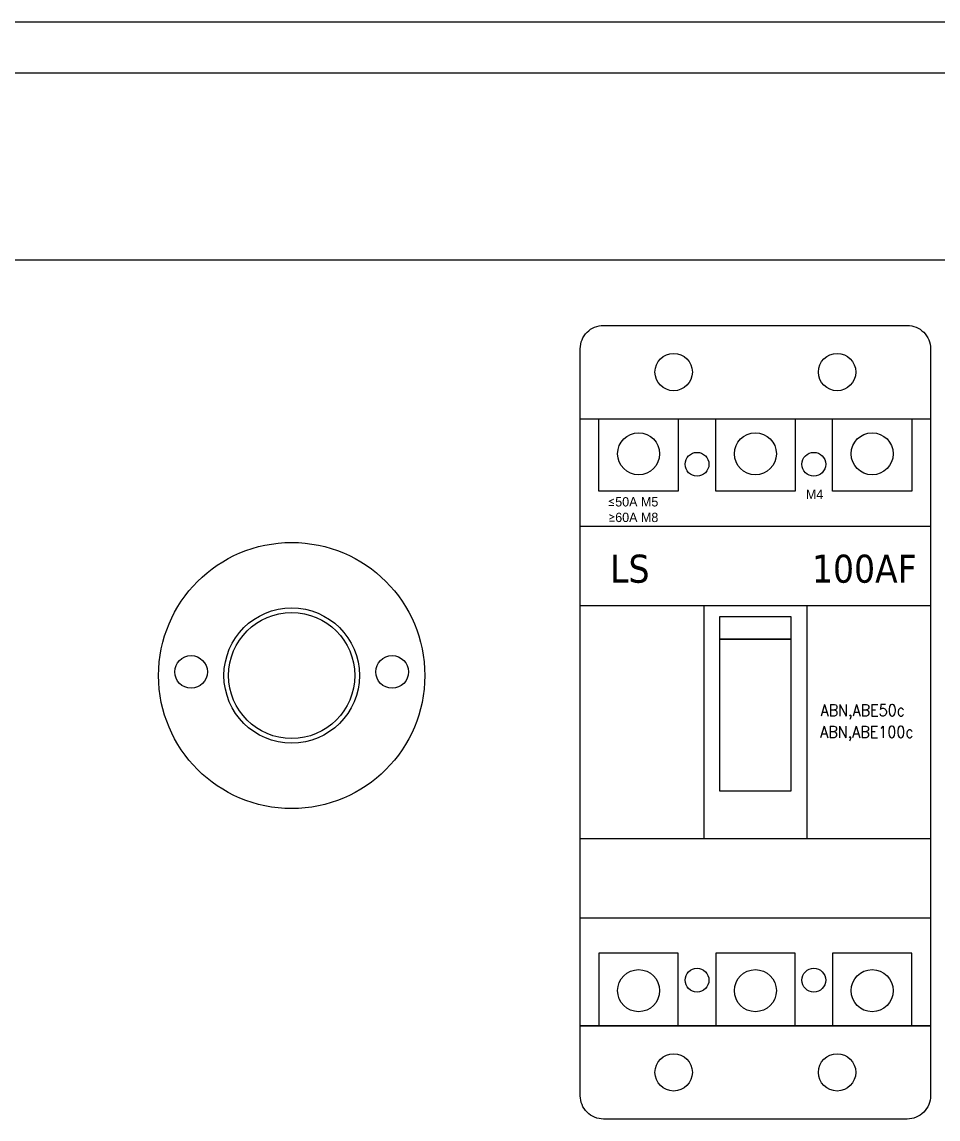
# Model space of a CAD drawing. Header units: millimetres. Extents: x -208796 to -83323, y 30910 to 103951.
# Drawn here: x -100233.3 to -100037.1, y 39790.4 to 40025.4 of the extents above; entities that cross this region are included whole.
import ezdxf

# ---------------------------------------------------------------- set-up
doc = ezdxf.new("R2010")
doc.units = ezdxf.units.MM
doc.header["$LTSCALE"] = 3
doc.layers.add('@.VISIBLE', color=7, linetype='Continuous')
doc.layers.add('TEXT', color=7, linetype='Continuous')
doc.styles.add('HW_Standard', font='complex.shx', dxfattribs={"width": 0.9})
doc.styles.add('STYLE1', font='', dxfattribs={"height": 20})
doc.styles.add('Tahoma (Input Text)', font='tahoma.ttf')
doc.styles.get('STYLE1').set_extended_font_data('.VnTeknicalH')

# ---------------------------------------------------------------- blocks, each defined once
blk = doc.blocks.new('*U134')
for p, q in [((1104.45, -3300.06), (1104.45, -3295.25)), ((1104.45, -3295.25), (1119.7, -3295.25)), ((1104.45, -3295.25), (1119.7, -3295.25)), ((1104.45, -3332.63), (1104.45, -3295.25)), ((1119.7, -3295.25), (1119.7, -3300.06)), ((1119.7, -3295.25), (1119.7, -3332.63)), ((1119.7, -3300.06), (1104.45, -3300.06)), ((1119.7, -3332.63), (1104.45, -3332.63))]:
    blk.add_line(p, q)
for points in [[(1074.58, -3252.87), (1149.58, -3252.87), (1149.58, -3382.87), (1074.58, -3382.87)], [(1074.58, -3275.87), (1149.58, -3275.87), (1149.58, -3359.87), (1074.58, -3359.87)]]:
    blk.add_lwpolyline(points, close=True)
at = {"color": 3}
blk.add_lwpolyline([(1074.58, -3292.87), (1149.58, -3292.87), (1149.58, -3342.87), (1074.58, -3342.87)], close=True, dxfattribs=at)
for centre in [(1099.58, -3262.62), (1124.58, -3262.62), (1099.58, -3373.12), (1124.58, -3373.12)]:
    blk.add_circle(centre, 2.55, dxfattribs=at)
at = {"layer": 'TEXT'}
for p, q in [((1101.08, -3342.87), (1101.08, -3292.87)), ((1123.08, -3292.87), (1123.08, -3342.87)), ((1104.45, -3295.25), (1119.7, -3295.25)), ((1104.45, -3332.63), (1104.45, -3295.25)), ((1119.7, -3295.25), (1119.7, -3332.63)), ((1104.45, -3300.06), (1119.7, -3300.06)), ((1119.7, -3332.63), (1104.45, -3332.63))]:
    blk.add_line(p, q, dxfattribs=at)
at = {"layer": 'TEXT', "color": 1}
for points in [[(1078.58, -3252.87), (1095.58, -3252.87), (1095.58, -3268.37), (1078.58, -3268.37)], [(1103.58, -3252.87), (1120.58, -3252.87), (1120.58, -3268.37), (1103.58, -3268.37)], [(1128.58, -3252.87), (1145.58, -3252.87), (1145.58, -3268.37), (1128.58, -3268.37)], [(1078.58, -3382.87), (1095.58, -3382.87), (1095.58, -3367.37), (1078.58, -3367.37)], [(1103.58, -3382.87), (1120.58, -3382.87), (1120.58, -3367.37), (1103.58, -3367.37)], [(1128.58, -3382.87), (1145.58, -3382.87), (1145.58, -3367.37), (1128.58, -3367.37)]]:
    blk.add_lwpolyline(points, close=True, dxfattribs=at)
for centre in [(1087.08, -3260.37), (1112.08, -3260.37), (1137.08, -3260.37), (1087.08, -3375.37), (1112.08, -3375.37), (1137.08, -3375.37)]:
    blk.add_circle(centre, 4.5, dxfattribs=at)
at = {"color": 251, "style": 'HW_Standard', "width": 0.9}
for s, p in [('ABN,ABE50c', (1126.04, -3316.54)), ('ABN,ABE100c', (1125.96, -3321.2))]:
    blk.add_text(s, height=2.5, dxfattribs=at).set_placement(p)
at = {"color": 251, "insert": (1122.89, -3268.06), "char_height": 2, "attachment_point": 1, "style": 'STYLE1'}
blk.add_mtext_dynamic_manual_height_columns('M4', width=27.7918, gutter_width=7.5, heights=[0], dxfattribs=at)
at = {"color": 7, "insert": (1080.52, -3269.66), "char_height": 2, "attachment_point": 1, "style": 'STYLE1'}
blk.add_mtext_dynamic_manual_height_columns('{\\fCandara|b0|i0|c0|p34;\\C256;≤}50A M5\\P{\\fCandara|b0|i0|c0|p34;\\C256;≥}60A M8', width=27.7918, gutter_width=7.5, heights=[0], dxfattribs=at)
at = {"layer": 'TEXT', "char_height": 6, "attachment_point": 1, "style": 'Tahoma (Input Text)'}
for s, insert in [('LS', (1080.98, -3281.98)), ('100AF', (1124.2, -3281.98))]:
    blk.add_mtext_dynamic_manual_height_columns(s, width=11.0147, gutter_width=1, heights=[0], dxfattribs=dict(at, insert=insert))
blk = doc.blocks.new('*U135')
at = {"layer": '@.VISIBLE'}
for p, q in [((0, 75), (0, 0)), ((130, 75), (130, 0))]:
    blk.add_line(p, q, dxfattribs=at)
blk.add_lwpolyline([(150, 70), (150, 5, -0.414214), (145, 0), (-15, 0, -0.414214), (-20, 5), (-20, 70, -0.414214), (-15, 75), (145, 75, -0.414214)], format="xyb", close=True, dxfattribs=at)
at = {"layer": '@.VISIBLE', "color": 2}
for centre in [(-10, 55), (140, 55), (-10, 20), (140, 20)]:
    blk.add_circle(centre, 4, dxfattribs=at)

msp = doc.modelspace()

# ---------------------------------------------------------------- linework, layer by layer
msp.add_lwpolyline([(-100441.8, 39974.42), (-99998.8, 39974.42), (-99998.8, 40014.42), (-100441.8, 40014.42)], close=True)
for centre, radius in [((-100175.54, 39885.38), 28.5), ((-100175.54, 39885.38), 14.5), ((-100175.54, 39885.38), 13.5), ((-100197.08, 39886.15), 3.5), ((-100154.04, 39886.15), 3.5)]:
    msp.add_circle(centre, radius)
at = {"layer": '@.VISIBLE', "color": 151}
msp.add_line((-100441.8, 40025.38), (-99958.8, 40025.38), dxfattribs=at)

# ---------------------------------------------------------------- block references
msp.add_blockref('*U134', (-101188.34, 43193.25))
at = {"layer": '@.VISIBLE', "rotation": 90}
msp.add_blockref('*U135', (-100038.76, 39810.38), dxfattribs=at)

doc.saveas('drawing.dxf')
